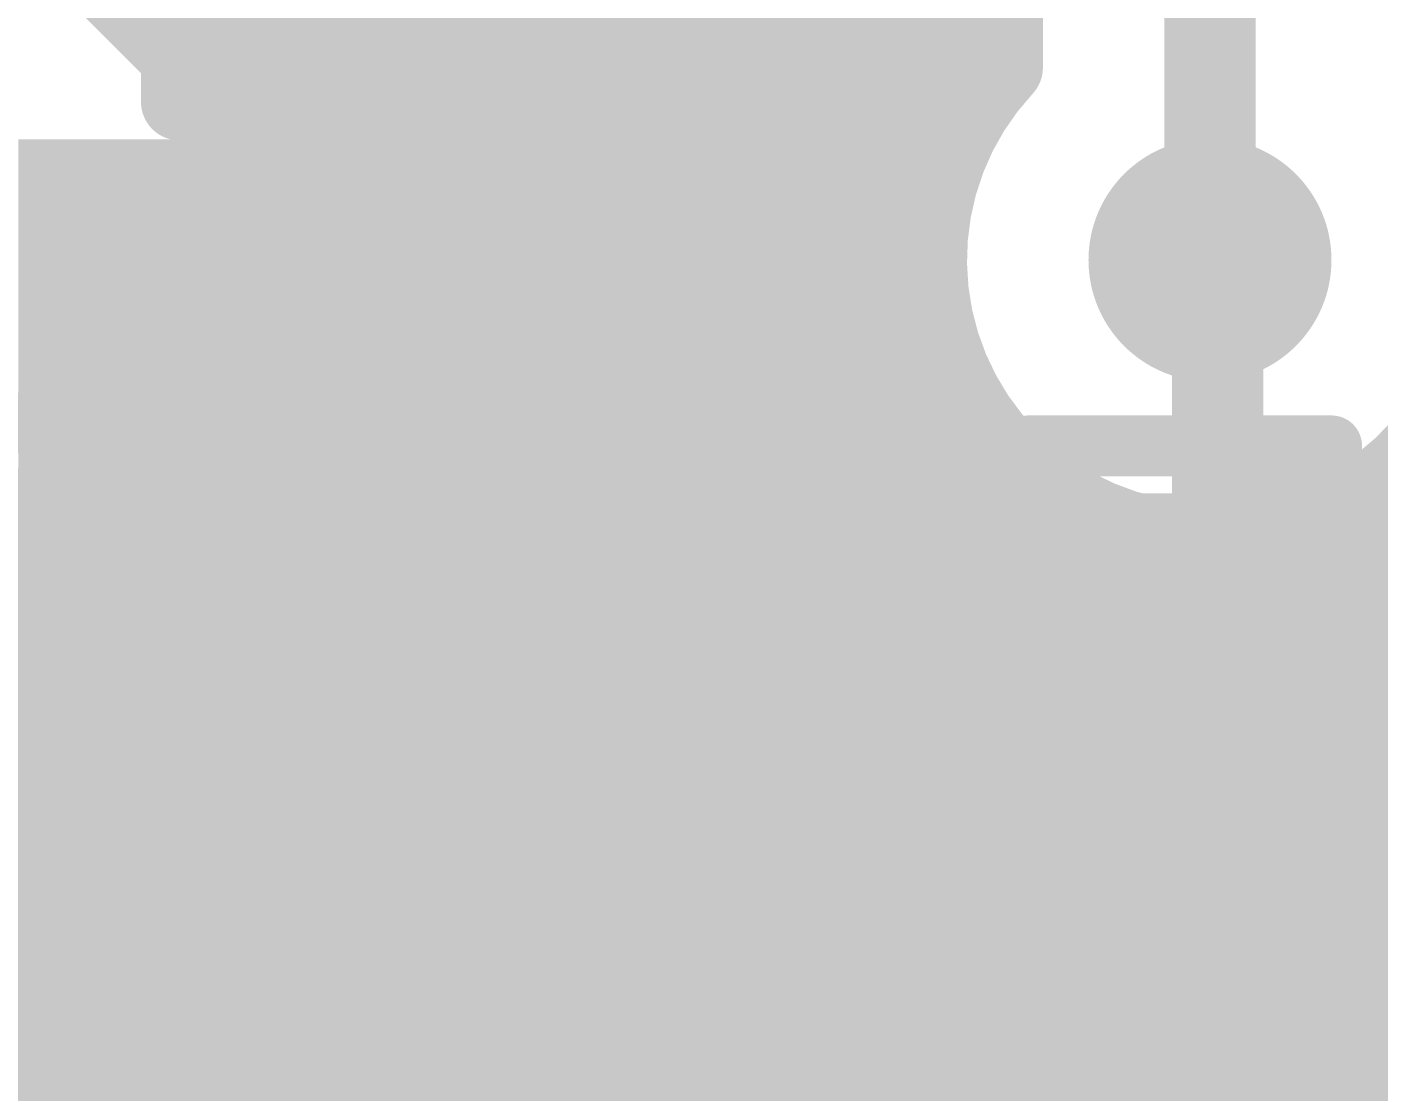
# Model space of a CAD drawing. Header units: inches. Extents: x 0 to 215, y 0 to 215.
# Drawn here: x 0.2303 to 0.318, y 0.6231 to 0.6921 of the extents above; entities that cross this region are included whole.
import ezdxf

# ---------------------------------------------------------------- set-up
doc = ezdxf.new("R2010")
doc.units = ezdxf.units.IN
doc.header["$MEASUREMENT"] = 0
for name, color, linetype in [('BottomLayer', 5, 'Continuous'), ('BottomPaste', 16, 'Continuous'), ('BottomSolder', 6, 'Continuous'), ('Mechanical15', 56, 'Continuous'), ('TopLayer', 1, 'Continuous'), ('TopOverlay', 2, 'Continuous'), ('TopPaste', 8, 'Continuous'), ('TopSolder', 216, 'Continuous'), ('ViaHoleLayer', 16, 'Continuous')]:
    doc.layers.add(name, color=color, linetype=linetype)
doc.styles.add('Arial', font='', dxfattribs={"height": 0.2})
doc.styles.get('Arial').set_extended_font_data('Arial')

# ---------------------------------------------------------------- blocks, each defined once
blk = doc.blocks.new('BF82192__10')
at = {"layer": 'BottomLayer'}
for points in [[(-0.18110235, -0.0354331), (-0.21259845, -0.0354331), (-0.21259845, -0.0118111), (-0.18110235, -0.0118111)], [(-0.18110235, -0.0826771), (-0.21259845, -0.0826771), (-0.21259845, -0.0590551), (-0.18110235, -0.0590551)]]:
    blk.add_hatch(color=5, dxfattribs=at).paths.add_polyline_path(points)
at = {"layer": 'BottomPaste'}
for points in [[(-0.18110235, -0.0354331), (-0.21259845, -0.0354331), (-0.21259845, -0.0118111), (-0.18110235, -0.0118111)], [(-0.18110235, -0.0826771), (-0.21259845, -0.0826771), (-0.21259845, -0.0590551), (-0.18110235, -0.0590551)]]:
    blk.add_hatch(color=16, dxfattribs=at).paths.add_polyline_path(points)
at = {"layer": 'BottomSolder'}
for points in [[(-0.17710235, -0.0394331), (-0.21659845, -0.0394331), (-0.21659845, -0.007811099999999997), (-0.17710235, -0.007811100000000003)], [(-0.17710235, -0.0866771), (-0.21659845, -0.0866771), (-0.21659845, -0.0550551), (-0.17710235, -0.0550551)]]:
    blk.add_hatch(color=6, dxfattribs=at).paths.add_polyline_path(points)
blk = doc.blocks.new('R0201_30')
at = {"layer": 'TopLayer'}
for points in [[(-0.0167295, 0.007874), (-0.0049185, 0.007874), (-0.0049185, -0.007874), (-0.0167295, -0.007874)], [(0.0049165, 0.007874), (0.0167275, 0.007874), (0.0167275, -0.007874), (0.0049165, -0.007874)]]:
    blk.add_hatch(color=1, dxfattribs=at).paths.add_polyline_path(points)
at = {"layer": 'TopPaste'}
for points in [[(-0.0167295, 0.007874), (-0.0049185, 0.007874), (-0.0049185, -0.007874), (-0.0167295, -0.007874)], [(0.0049165, 0.007874), (0.0167275, 0.007874), (0.0167275, -0.007874), (0.0049165, -0.007874)]]:
    blk.add_hatch(color=8, dxfattribs=at).paths.add_polyline_path(points)
at = {"layer": 'TopSolder'}
for points in [[(-0.0207295, 0.011874), (-0.0009185, 0.011874), (-0.0009185, -0.011874), (-0.0207295, -0.011874)], [(0.0009165, 0.011874), (0.0207275, 0.011874), (0.0207275, -0.011874), (0.0009165, -0.011874)]]:
    blk.add_hatch(color=216, dxfattribs=at).paths.add_polyline_path(points)
at = {"layer": 'TopOverlay'}
for points in [[(-0.003937, 0.014961, 0.003937, 0.003937, 0), (-0.023622, 0.014961, 0.003937, 0.003937, 0)], [(-0.023622, 0.014961, 0.003937, 0.003937, 0), (-0.023622, -0.014961, 0.003937, 0.003937, 0)], [(0.023622, 0.014961, 0.003937, 0.003937, 0), (0.003937, 0.014961, 0.003937, 0.003937, 0)], [(0.023622, 0.014961, 0.003937, 0.003937, 0), (0.023622, -0.014961, 0.003937, 0.003937, 0)], [(-0.003937, -0.014961, 0.003937, 0.003937, 0), (-0.023622, -0.014961, 0.003937, 0.003937, 0)], [(0.023622, -0.014961, 0.003937, 0.003937, 0), (0.003937, -0.014961, 0.003937, 0.003937, 0)]]:
    blk.add_lwpolyline(points, format="xyseb", dxfattribs=at)
for points in [[(-0.0246062, 0.014961, 0.0019685, 0.0019685, 1), (-0.0226378, 0.014961, 0.0019685, 0.0019685, 1)], [(-0.0246062, 0.014961, 0.0019685, 0.0019685, 1), (-0.0226378, 0.014961, 0.0019685, 0.0019685, 1)], [(-0.0049212, 0.014961, 0.0019685, 0.0019685, 1), (-0.0029528, 0.014961, 0.0019685, 0.0019685, 1)], [(0.0029528, 0.014961, 0.0019685, 0.0019685, 1), (0.0049212, 0.014961, 0.0019685, 0.0019685, 1)], [(0.0226378, 0.014961, 0.0019685, 0.0019685, 1), (0.0246062, 0.014961, 0.0019685, 0.0019685, 1)], [(0.0226378, 0.014961, 0.0019685, 0.0019685, 1), (0.0246062, 0.014961, 0.0019685, 0.0019685, 1)], [(-0.0246062, -0.014961, 0.0019685, 0.0019685, 1), (-0.0226378, -0.014961, 0.0019685, 0.0019685, 1)], [(-0.0246062, -0.014961, 0.0019685, 0.0019685, 1), (-0.0226378, -0.014961, 0.0019685, 0.0019685, 1)], [(-0.0049212, -0.014961, 0.0019685, 0.0019685, 1), (-0.0029528, -0.014961, 0.0019685, 0.0019685, 1)], [(0.0029528, -0.014961, 0.0019685, 0.0019685, 1), (0.0049212, -0.014961, 0.0019685, 0.0019685, 1)], [(0.0226378, -0.014961, 0.0019685, 0.0019685, 1), (0.0246062, -0.014961, 0.0019685, 0.0019685, 1)], [(0.0226378, -0.014961, 0.0019685, 0.0019685, 1), (0.0246062, -0.014961, 0.0019685, 0.0019685, 1)]]:
    blk.add_lwpolyline(points, format="xyseb", close=True, dxfattribs=at)
blk = doc.blocks.new('R0201_36')
at = {"layer": 'TopLayer'}
for points in [[(-0.0167295, 0.007874), (-0.0049185, 0.007874), (-0.0049185, -0.007874), (-0.0167295, -0.007874)], [(0.0049165, 0.007874), (0.0167275, 0.007874), (0.0167275, -0.007874), (0.0049165, -0.007874)]]:
    blk.add_hatch(color=1, dxfattribs=at).paths.add_polyline_path(points)
at = {"layer": 'TopPaste'}
for points in [[(-0.0167295, 0.007874), (-0.0049185, 0.007874), (-0.0049185, -0.007874), (-0.0167295, -0.007874)], [(0.0049165, 0.007874), (0.0167275, 0.007874), (0.0167275, -0.007874), (0.0049165, -0.007874)]]:
    blk.add_hatch(color=8, dxfattribs=at).paths.add_polyline_path(points)
at = {"layer": 'TopSolder'}
for points in [[(-0.0207295, 0.011874), (-0.0009185, 0.011874), (-0.0009185, -0.011874), (-0.0207295, -0.011874)], [(0.0009165, 0.011874), (0.0207275, 0.011874), (0.0207275, -0.011874), (0.0009165, -0.011874)]]:
    blk.add_hatch(color=216, dxfattribs=at).paths.add_polyline_path(points)
at = {"layer": 'TopOverlay'}
for points in [[(-0.023622, 0.014961, 0.003937, 0.003937, 0), (-0.003937, 0.014961, 0.003937, 0.003937, 0)], [(-0.023622, -0.014961, 0.003937, 0.003937, 0), (-0.023622, 0.014961, 0.003937, 0.003937, 0)], [(0.003937, 0.014961, 0.003937, 0.003937, 0), (0.023622, 0.014961, 0.003937, 0.003937, 0)], [(0.023622, -0.014961, 0.003937, 0.003937, 0), (0.023622, 0.014961, 0.003937, 0.003937, 0)], [(-0.023622, -0.014961, 0.003937, 0.003937, 0), (-0.003937, -0.014961, 0.003937, 0.003937, 0)], [(0.003937, -0.014961, 0.003937, 0.003937, 0), (0.023622, -0.014961, 0.003937, 0.003937, 0)]]:
    blk.add_lwpolyline(points, format="xyseb", dxfattribs=at)
for points in [[(-0.0246062, 0.014961, 0.0019685, 0.0019685, 1), (-0.0226378, 0.014961, 0.0019685, 0.0019685, 1)], [(-0.0246062, 0.014961, 0.0019685, 0.0019685, 1), (-0.0226378, 0.014961, 0.0019685, 0.0019685, 1)], [(-0.0049212, 0.014961, 0.0019685, 0.0019685, 1), (-0.0029528, 0.014961, 0.0019685, 0.0019685, 1)], [(0.0029528, 0.014961, 0.0019685, 0.0019685, 1), (0.0049212, 0.014961, 0.0019685, 0.0019685, 1)], [(0.0226378, 0.014961, 0.0019685, 0.0019685, 1), (0.0246062, 0.014961, 0.0019685, 0.0019685, 1)], [(0.0226378, 0.014961, 0.0019685, 0.0019685, 1), (0.0246062, 0.014961, 0.0019685, 0.0019685, 1)], [(-0.0246062, -0.014961, 0.0019685, 0.0019685, 1), (-0.0226378, -0.014961, 0.0019685, 0.0019685, 1)], [(-0.0246062, -0.014961, 0.0019685, 0.0019685, 1), (-0.0226378, -0.014961, 0.0019685, 0.0019685, 1)], [(-0.0049212, -0.014961, 0.0019685, 0.0019685, 1), (-0.0029528, -0.014961, 0.0019685, 0.0019685, 1)], [(0.0029528, -0.014961, 0.0019685, 0.0019685, 1), (0.0049212, -0.014961, 0.0019685, 0.0019685, 1)], [(0.0226378, -0.014961, 0.0019685, 0.0019685, 1), (0.0246062, -0.014961, 0.0019685, 0.0019685, 1)], [(0.0226378, -0.014961, 0.0019685, 0.0019685, 1), (0.0246062, -0.014961, 0.0019685, 0.0019685, 1)]]:
    blk.add_lwpolyline(points, format="xyseb", close=True, dxfattribs=at)
blk = doc.blocks.new('R0201_45')
at = {"layer": 'TopLayer'}
for points in [[(-0.0167295, 0.007874), (-0.0049185, 0.007874), (-0.0049185, -0.007874), (-0.0167295, -0.007874)], [(0.0049165, 0.007874), (0.0167275, 0.007874), (0.0167275, -0.007874), (0.0049165, -0.007874)]]:
    blk.add_hatch(color=1, dxfattribs=at).paths.add_polyline_path(points)
at = {"layer": 'TopPaste'}
for points in [[(-0.0167295, 0.007874), (-0.0049185, 0.007874), (-0.0049185, -0.007874), (-0.0167295, -0.007874)], [(0.0049165, 0.007874), (0.0167275, 0.007874), (0.0167275, -0.007874), (0.0049165, -0.007874)]]:
    blk.add_hatch(color=8, dxfattribs=at).paths.add_polyline_path(points)
at = {"layer": 'TopSolder'}
for points in [[(-0.0207295, 0.011874), (-0.0009185, 0.011874), (-0.0009185, -0.011874), (-0.0207295, -0.011874)], [(0.0009165, 0.011874), (0.0207275, 0.011874), (0.0207275, -0.011874), (0.0009165, -0.011874)]]:
    blk.add_hatch(color=216, dxfattribs=at).paths.add_polyline_path(points)
at = {"layer": 'TopOverlay'}
for points in [[(-0.003937, 0.014961, 0.003937, 0.003937, 0), (-0.023622, 0.014961, 0.003937, 0.003937, 0)], [(-0.023622, -0.014961, 0.003937, 0.003937, 0), (-0.023622, 0.014961, 0.003937, 0.003937, 0)], [(0.023622, 0.014961, 0.003937, 0.003937, 0), (0.003937, 0.014961, 0.003937, 0.003937, 0)], [(0.023622, -0.014961, 0.003937, 0.003937, 0), (0.023622, 0.014961, 0.003937, 0.003937, 0)], [(-0.003937, -0.014961, 0.003937, 0.003937, 0), (-0.023622, -0.014961, 0.003937, 0.003937, 0)], [(0.023622, -0.014961, 0.003937, 0.003937, 0), (0.003937, -0.014961, 0.003937, 0.003937, 0)]]:
    blk.add_lwpolyline(points, format="xyseb", dxfattribs=at)
for points in [[(-0.0246062, 0.014961, 0.0019685, 0.0019685, 1), (-0.0226378, 0.014961, 0.0019685, 0.0019685, 1)], [(-0.0246062, 0.014961, 0.0019685, 0.0019685, 1), (-0.0226378, 0.014961, 0.0019685, 0.0019685, 1)], [(-0.0049212, 0.014961, 0.0019685, 0.0019685, 1), (-0.0029528, 0.014961, 0.0019685, 0.0019685, 1)], [(0.0029528, 0.014961, 0.0019685, 0.0019685, 1), (0.0049212, 0.014961, 0.0019685, 0.0019685, 1)], [(0.0226378, 0.014961, 0.0019685, 0.0019685, 1), (0.0246062, 0.014961, 0.0019685, 0.0019685, 1)], [(0.0226378, 0.014961, 0.0019685, 0.0019685, 1), (0.0246062, 0.014961, 0.0019685, 0.0019685, 1)], [(-0.0246062, -0.014961, 0.0019685, 0.0019685, 1), (-0.0226378, -0.014961, 0.0019685, 0.0019685, 1)], [(-0.0246062, -0.014961, 0.0019685, 0.0019685, 1), (-0.0226378, -0.014961, 0.0019685, 0.0019685, 1)], [(-0.0049212, -0.014961, 0.0019685, 0.0019685, 1), (-0.0029528, -0.014961, 0.0019685, 0.0019685, 1)], [(0.0029528, -0.014961, 0.0019685, 0.0019685, 1), (0.0049212, -0.014961, 0.0019685, 0.0019685, 1)], [(0.0226378, -0.014961, 0.0019685, 0.0019685, 1), (0.0246062, -0.014961, 0.0019685, 0.0019685, 1)], [(0.0226378, -0.014961, 0.0019685, 0.0019685, 1), (0.0246062, -0.014961, 0.0019685, 0.0019685, 1)]]:
    blk.add_lwpolyline(points, format="xyseb", close=True, dxfattribs=at)
blk = doc.blocks.new('SOT_523_3_L1_6_W0_8_P1_00_LS1_6_BR_46')
at = {"layer": 'TopLayer'}
for points in [[(0.0143817, 0.013427), (0.0143817, 0.029175), (0.0344607, 0.029175), (0.0344607, 0.013427)], [(-0.0368003, -0.006258000000000001), (-0.0368003, 0.009489999999999998), (-0.0167213, 0.009490000000000002), (-0.0167213, -0.006257999999999999)], [(0.0143817, -0.025943), (0.0143817, -0.010195), (0.0344607, -0.010195), (0.0344607, -0.025943)]]:
    blk.add_hatch(color=1, dxfattribs=at).paths.add_polyline_path(points)
at = {"layer": 'TopPaste'}
for points in [[(0.0143817, 0.013427), (0.0143817, 0.029175), (0.0344607, 0.029175), (0.0344607, 0.013427)], [(-0.0368003, -0.006258000000000001), (-0.0368003, 0.009489999999999998), (-0.0167213, 0.009490000000000002), (-0.0167213, -0.006257999999999999)], [(0.0143817, -0.025943), (0.0143817, -0.010195), (0.0344607, -0.010195), (0.0344607, -0.025943)]]:
    blk.add_hatch(color=8, dxfattribs=at).paths.add_polyline_path(points)
at = {"layer": 'TopSolder'}
for points in [[(0.0123817, 0.011427), (0.0123817, 0.031175), (0.0364607, 0.031175), (0.0364607, 0.011427)], [(-0.0388003, -0.008258000000000003), (-0.0388003, 0.01149), (-0.0147213, 0.01149), (-0.0147213, -0.008257999999999996)], [(0.0123817, -0.027943), (0.0123817, -0.008195000000000003), (0.0364607, -0.008194999999999997), (0.0364607, -0.027943)]]:
    blk.add_hatch(color=216, dxfattribs=at).paths.add_polyline_path(points)
at = {"layer": 'Mechanical15'}
for points in [[(0.0368002, -0.019249, 0.00748, 0.00748, 1), (0.0293602, -0.019249, 0.00748, 0.00748, 1)], [(0.0274902, -0.019249, 0.00374, 0.00374, 1), (0.0312302, -0.019249, 0.00374, 0.00374, 1)], [(0.0349302, -0.019249, 0.00374, 0.00374, 1), (0.0386702, -0.019249, 0.00374, 0.00374, 1)]]:
    blk.add_lwpolyline(points, format="xyseb", close=True, dxfattribs=at)
at = {"layer": 'TopOverlay'}
for points in [[(-0.0188868, 0.01733, 0.00748, 0.00748, 0), (-0.0188868, 0.037049, 0.00748, 0.00748, 0)], [(0.0165472, 0.037049, 0.00748, 0.00748, 0), (-0.0188868, 0.037049, 0.00748, 0.00748, 0)], [(0.0165472, 0.037015, 0.00748, 0.00748, 0), (0.0165472, 0.037049, 0.00748, 0.00748, 0)], [(0.0165472, -0.002355, 0.00748, 0.00748, 0), (0.0165472, 0.005587, 0.00748, 0.00748, 0)], [(-0.0188868, -0.033817, 0.00748, 0.00748, 0), (-0.0188868, -0.014098, 0.00748, 0.00748, 0)], [(0.0165472, -0.033817, 0.00748, 0.00748, 0), (-0.0188868, -0.033817, 0.00748, 0.00748, 0)], [(0.0165472, -0.033817, 0.00748, 0.00748, 0), (0.0165472, -0.033783, 0.00748, 0.00748, 0)]]:
    blk.add_lwpolyline(points, format="xyseb", dxfattribs=at)
for points in [[(-0.0207568, 0.037049, 0.00374, 0.00374, 1), (-0.0170168, 0.037049, 0.00374, 0.00374, 1)], [(-0.0207568, 0.037049, 0.00374, 0.00374, 1), (-0.0170168, 0.037049, 0.00374, 0.00374, 1)], [(0.0146772, 0.037049, 0.00374, 0.00374, 1), (0.0184172, 0.037049, 0.00374, 0.00374, 1)], [(0.0146772, 0.037049, 0.00374, 0.00374, 1), (0.0184172, 0.037049, 0.00374, 0.00374, 1)], [(0.0146772, 0.037015, 0.00374, 0.00374, 1), (0.0184172, 0.037015, 0.00374, 0.00374, 1)], [(-0.0207568, 0.01733, 0.00374, 0.00374, 1), (-0.0170168, 0.01733, 0.00374, 0.00374, 1)], [(0.0146772, 0.005587, 0.00374, 0.00374, 1), (0.0184172, 0.005587, 0.00374, 0.00374, 1)], [(0.0146772, -0.002355, 0.00374, 0.00374, 1), (0.0184172, -0.002355, 0.00374, 0.00374, 1)], [(-0.0207568, -0.014098, 0.00374, 0.00374, 1), (-0.0170168, -0.014098, 0.00374, 0.00374, 1)], [(-0.0207568, -0.033817, 0.00374, 0.00374, 1), (-0.0170168, -0.033817, 0.00374, 0.00374, 1)], [(-0.0207568, -0.033817, 0.00374, 0.00374, 1), (-0.0170168, -0.033817, 0.00374, 0.00374, 1)], [(0.0146772, -0.033783, 0.00374, 0.00374, 1), (0.0184172, -0.033783, 0.00374, 0.00374, 1)], [(0.0146772, -0.033817, 0.00374, 0.00374, 1), (0.0184172, -0.033817, 0.00374, 0.00374, 1)], [(0.0146772, -0.033817, 0.00374, 0.00374, 1), (0.0184172, -0.033817, 0.00374, 0.00374, 1)], [(0.0313902, -0.038149, 0.00748, 0.00748, 1), (0.0261102, -0.038149, 0.00748, 0.00748, 1)], [(0.0242402, -0.038149, 0.00374, 0.00374, 1), (0.0279802, -0.038149, 0.00374, 0.00374, 1)], [(0.0295202, -0.038149, 0.00374, 0.00374, 1), (0.0332602, -0.038149, 0.00374, 0.00374, 1)]]:
    blk.add_lwpolyline(points, format="xyseb", close=True, dxfattribs=at)

msp = doc.modelspace()

# ---------------------------------------------------------------- hatches: boundary and pattern name
at = {"layer": 'BottomLayer'}
h = msp.add_hatch(color=5, dxfattribs=at)
edge = h.paths.add_edge_path()
edge.add_arc((0.307, 0.677), 0.007874, 0, 360)
at = {"layer": 'TopLayer'}
h = msp.add_hatch(color=1, dxfattribs=at)
edge = h.paths.add_edge_path()
edge.add_arc((0.307, 0.677), 0.007874, 0, 360)
at = {"layer": 'ViaHoleLayer'}
h = msp.add_hatch(color=16, dxfattribs=at)
edge = h.paths.add_edge_path()
edge.add_arc((0.307, 0.677), 0.003937, 0, 360)

# ---------------------------------------------------------------- linework, layer by layer
at = {"layer": 'BottomLayer'}
for points in [[(0.2936733, 0.6894655, 0.005, 0.005, 0), (0.2936733, 0.752, 0.005, 0.005, 0)], [(0.307, 0.677, 0.0059055, 0.0059055, 0), (0.307, 0.752, 0.0059055, 0.0059055, 0)], [(0.2402164, 0.6872479, 0.005, 0.005, 0), (0.2402164, 0.6979959, 0.005, 0.005, 0)], [(0.2402164, 0.6907004, 0.005, 0.005, 0), (0.2936733, 0.6907004, 0.005, 0.005, 0)], [(0.322688, 0.6676793, 0.005, 0.005, -1.114241606294651), (0.2936733, 0.6894655, 0.005, 0.005, 0)], [(0.2402164, 0.6872479, 0.005, 0.005, 0), (0.2717127, 0.6872479, 0.005, 0.005, 0)], [(0.2717127, 0.6507519, 0.005, 0.005, 0), (0.2717127, 0.6872479, 0.005, 0.005, 0)], [(0.2717127, 0.6866847, 0.005, 0.005, 0), (0.291534, 0.6866847, 0.005, 0.005, 0)], [(0.2717127, 0.682669, 0.005, 0.005, 0), (0.2896549, 0.682669, 0.005, 0.005, 0)], [(0.2717127, 0.6786533, 0.005, 0.005, 0), (0.2888271, 0.6786533, 0.005, 0.005, 0)], [(0.2717127, 0.6746376, 0.005, 0.005, 0), (0.2889056, 0.6746376, 0.005, 0.005, 0)], [(0.2717127, 0.6706219, 0.005, 0.005, 0), (0.2899029, 0.6706219, 0.005, 0.005, 0)], [(0.2717127, 0.6666062, 0.005, 0.005, 0), (0.2920014, 0.6666062, 0.005, 0.005, 0)], [(0.2717127, 0.6625905, 0.005, 0.005, 0), (0.2958038, 0.6625905, 0.005, 0.005, 0)], [(0.3181962, 0.6625905, 0.005, 0.005, 0), (0.3290177, 0.6625905, 0.005, 0.005, 0)], [(0.2717127, 0.6585748, 0.005, 0.005, 0), (0.4005709, 0.6585748, 0.005, 0.005, 0)], [(0.2717127, 0.6545591, 0.005, 0.005, 0), (0.4005709, 0.6545591, 0.005, 0.005, 0)], [(0.2050986, 0.6505434, 0.005, 0.005, 0), (0.4005709, 0.6505434, 0.005, 0.005, 0)], [(0.2273425, 0.6507519, 0.005, 0.005, 0), (0.2717127, 0.6507519, 0.005, 0.005, 0)], [(0.2037638, 0.6465277, 0.005, 0.005, 0), (0.5396733, 0.6465277, 0.005, 0.005, 0)], [(0.2007369, 0.642512, 0.005, 0.005, 0), (0.5396733, 0.642512, 0.005, 0.005, 0)], [(0.2273425, 0.6400039, 0.005, 0.005, 0), (0.2717127, 0.6400039, 0.005, 0.005, 0)], [(0.2717127, 0.6035079, 0.005, 0.005, 0), (0.2717127, 0.6400039, 0.005, 0.005, 0)], [(0.2717127, 0.6384963, 0.005, 0.005, 0), (0.5396733, 0.6384963, 0.005, 0.005, 0)], [(0.2717127, 0.6344806, 0.005, 0.005, 0), (0.5396733, 0.6344806, 0.005, 0.005, 0)], [(0.2717127, 0.6304649, 0.005, 0.005, 0), (0.5396733, 0.6304649, 0.005, 0.005, 0)], [(0.2717127, 0.6264492, 0.005, 0.005, 0), (0.5396733, 0.6264492, 0.005, 0.005, 0)], [(0.2717127, 0.6224335, 0.005, 0.005, 0), (0.5396733, 0.6224335, 0.005, 0.005, 0)]]:
    msp.add_lwpolyline(points, format="xyseb", dxfattribs=at)
for points in [[(0.2389664, 0.6907004, 0.0025, 0.0025, 1), (0.2414664, 0.6907004, 0.0025, 0.0025, 1)], [(0.2924233, 0.6907004, 0.0025, 0.0025, 1), (0.2949233, 0.6907004, 0.0025, 0.0025, 1)], [(0.2924233, 0.6894655, 0.0025, 0.0025, 1), (0.2949233, 0.6894655, 0.0025, 0.0025, 1)], [(0.2924233, 0.6894655, 0.0025, 0.0025, 1), (0.2949233, 0.6894655, 0.0025, 0.0025, 1)], [(0.2389664, 0.6872479, 0.0025, 0.0025, 1), (0.2414664, 0.6872479, 0.0025, 0.0025, 1)], [(0.2389664, 0.6872479, 0.0025, 0.0025, 1), (0.2414664, 0.6872479, 0.0025, 0.0025, 1)], [(0.2704627, 0.6872479, 0.0025, 0.0025, 1), (0.2729627, 0.6872479, 0.0025, 0.0025, 1)], [(0.2704627, 0.6872479, 0.0025, 0.0025, 1), (0.2729627, 0.6872479, 0.0025, 0.0025, 1)], [(0.2704627, 0.6866847, 0.0025, 0.0025, 1), (0.2729627, 0.6866847, 0.0025, 0.0025, 1)], [(0.290284, 0.6866847, 0.0025, 0.0025, 1), (0.292784, 0.6866847, 0.0025, 0.0025, 1)], [(0.2704627, 0.682669, 0.0025, 0.0025, 1), (0.2729627, 0.682669, 0.0025, 0.0025, 1)], [(0.2884049, 0.682669, 0.0025, 0.0025, 1), (0.2909049, 0.682669, 0.0025, 0.0025, 1)], [(0.2704627, 0.6786533, 0.0025, 0.0025, 1), (0.2729627, 0.6786533, 0.0025, 0.0025, 1)], [(0.2875771, 0.6786533, 0.0025, 0.0025, 1), (0.2900771, 0.6786533, 0.0025, 0.0025, 1)], [(0.3055236, 0.677, 0.0029527, 0.0029527, 1), (0.3084764, 0.677, 0.0029527, 0.0029527, 1)], [(0.2704627, 0.6746376, 0.0025, 0.0025, 1), (0.2729627, 0.6746376, 0.0025, 0.0025, 1)], [(0.2876556, 0.6746376, 0.0025, 0.0025, 1), (0.2901556, 0.6746376, 0.0025, 0.0025, 1)], [(0.2704627, 0.6706219, 0.0025, 0.0025, 1), (0.2729627, 0.6706219, 0.0025, 0.0025, 1)], [(0.2886529, 0.6706219, 0.0025, 0.0025, 1), (0.2911529, 0.6706219, 0.0025, 0.0025, 1)], [(0.2704627, 0.6666062, 0.0025, 0.0025, 1), (0.2729627, 0.6666062, 0.0025, 0.0025, 1)], [(0.2907514, 0.6666062, 0.0025, 0.0025, 1), (0.2932514, 0.6666062, 0.0025, 0.0025, 1)], [(0.2704627, 0.6625905, 0.0025, 0.0025, 1), (0.2729627, 0.6625905, 0.0025, 0.0025, 1)], [(0.2945538, 0.6625905, 0.0025, 0.0025, 1), (0.2970538, 0.6625905, 0.0025, 0.0025, 1)], [(0.3169462, 0.6625905, 0.0025, 0.0025, 1), (0.3194462, 0.6625905, 0.0025, 0.0025, 1)], [(0.2704627, 0.6585748, 0.0025, 0.0025, 1), (0.2729627, 0.6585748, 0.0025, 0.0025, 1)], [(0.2704627, 0.6545591, 0.0025, 0.0025, 1), (0.2729627, 0.6545591, 0.0025, 0.0025, 1)], [(0.2704627, 0.6507519, 0.0025, 0.0025, 1), (0.2729627, 0.6507519, 0.0025, 0.0025, 1)], [(0.2704627, 0.6507519, 0.0025, 0.0025, 1), (0.2729627, 0.6507519, 0.0025, 0.0025, 1)], [(0.2704627, 0.6400039, 0.0025, 0.0025, 1), (0.2729627, 0.6400039, 0.0025, 0.0025, 1)], [(0.2704627, 0.6400039, 0.0025, 0.0025, 1), (0.2729627, 0.6400039, 0.0025, 0.0025, 1)], [(0.2704627, 0.6384963, 0.0025, 0.0025, 1), (0.2729627, 0.6384963, 0.0025, 0.0025, 1)], [(0.2704627, 0.6344806, 0.0025, 0.0025, 1), (0.2729627, 0.6344806, 0.0025, 0.0025, 1)], [(0.2704627, 0.6304649, 0.0025, 0.0025, 1), (0.2729627, 0.6304649, 0.0025, 0.0025, 1)], [(0.2704627, 0.6264492, 0.0025, 0.0025, 1), (0.2729627, 0.6264492, 0.0025, 0.0025, 1)], [(0.2704627, 0.6224335, 0.0025, 0.0025, 1), (0.2729627, 0.6224335, 0.0025, 0.0025, 1)]]:
    msp.add_lwpolyline(points, format="xyseb", close=True, dxfattribs=at)
at = {"layer": 'TopLayer'}
for points in [[(0.2348791, 0.6961209, 0.0059055, 0.0059055, 0), (0.253, 0.678, 0.0059055, 0.0059055, 0)], [(0.253, 0.65, 0.0059055, 0.0059055, 0), (0.253, 0.678, 0.0059055, 0.0059055, 0)], [(0.307, 0.677, 0.0059055, 0.0059055, 0), (0.3075, 0.6765, 0.0059055, 0.0059055, 0)], [(0.3075, 0.6505, 0.0059055, 0.0059055, 0), (0.3075, 0.6765, 0.0059055, 0.0059055, 0)], [(0.274646, 0.65, 0.0059055, 0.0059055, 0), (0.308, 0.65, 0.0059055, 0.0059055, 0)], [(0.3075, 0.6505, 0.0059055, 0.0059055, 0), (0.308, 0.65, 0.0059055, 0.0059055, 0)], [(0.2190315, 0.632, 0.0059055, 0.0059055, 0), (0.2415406, 0.632, 0.0059055, 0.0059055, 0)], [(0.2415406, 0.632, 0.0059055, 0.0059055, 0), (0.25, 0.6235406, 0.0059055, 0.0059055, 0)], [(0.25, 0.607646, 0.0059055, 0.0059055, 0), (0.25, 0.6235406, 0.0059055, 0.0059055, 0)]]:
    msp.add_lwpolyline(points, format="xyseb", dxfattribs=at)
for points in [[(0.2515236, 0.678, 0.0029527, 0.0029527, 1), (0.2544764, 0.678, 0.0029527, 0.0029527, 1)], [(0.2515236, 0.678, 0.0029527, 0.0029527, 1), (0.2544764, 0.678, 0.0029527, 0.0029527, 1)], [(0.3055236, 0.677, 0.0029527, 0.0029527, 1), (0.3084764, 0.677, 0.0029527, 0.0029527, 1)], [(0.3060236, 0.6765, 0.0029527, 0.0029527, 1), (0.3089764, 0.6765, 0.0029527, 0.0029527, 1)], [(0.3060236, 0.6765, 0.0029527, 0.0029527, 1), (0.3089764, 0.6765, 0.0029527, 0.0029527, 1)], [(0.2515236, 0.65, 0.0029527, 0.0029527, 1), (0.2544764, 0.65, 0.0029527, 0.0029527, 1)], [(0.2731696, 0.65, 0.0029527, 0.0029527, 1), (0.2761224, 0.65, 0.0029527, 0.0029527, 1)], [(0.3060236, 0.6505, 0.0029527, 0.0029527, 1), (0.3089764, 0.6505, 0.0029527, 0.0029527, 1)], [(0.3060236, 0.6505, 0.0029527, 0.0029527, 1), (0.3089764, 0.6505, 0.0029527, 0.0029527, 1)], [(0.3065236, 0.65, 0.0029527, 0.0029527, 1), (0.3094764, 0.65, 0.0029527, 0.0029527, 1)], [(0.3065236, 0.65, 0.0029527, 0.0029527, 1), (0.3094764, 0.65, 0.0029527, 0.0029527, 1)], [(0.2400642, 0.632, 0.0029527, 0.0029527, 1), (0.243017, 0.632, 0.0029527, 0.0029527, 1)], [(0.2400642, 0.632, 0.0029527, 0.0029527, 1), (0.243017, 0.632, 0.0029527, 0.0029527, 1)], [(0.2485236, 0.6235406, 0.0029527, 0.0029527, 1), (0.2514764, 0.6235406, 0.0029527, 0.0029527, 1)], [(0.2485236, 0.6235406, 0.0029527, 0.0029527, 1), (0.2514764, 0.6235406, 0.0029527, 0.0029527, 1)]]:
    msp.add_lwpolyline(points, format="xyseb", close=True, dxfattribs=at)

# ---------------------------------------------------------------- block references
for name, p in [('BF82192__10', (0.446378, 0.692622)), ('R0201_36', (0.263824, 0.65))]:
    msp.add_blockref(name, p)
for name, p, rotation in [('R0201_45', (0.221, 0.642822), 270), ('R0201_30', (0.318822, 0.65), 180), ('SOT_523_3_L1_6_W0_8_P1_00_LS1_6_BR_46', (0.190699, 0.5924212), 270)]:
    msp.add_blockref(name, p, dxfattribs=dict(rotation=rotation))

# ---------------------------------------------------------------- texts
at = {"layer": 'TopOverlay', "style": 'Arial'}
for s, p in [('R11', (0.25, 0.644)), ('R17', (0.304, 0.644)), ('R1', (0.212, 0.636))]:
    msp.add_text(s, height=0.019685, dxfattribs=at).set_placement(p)

doc.saveas('drawing.dxf')
